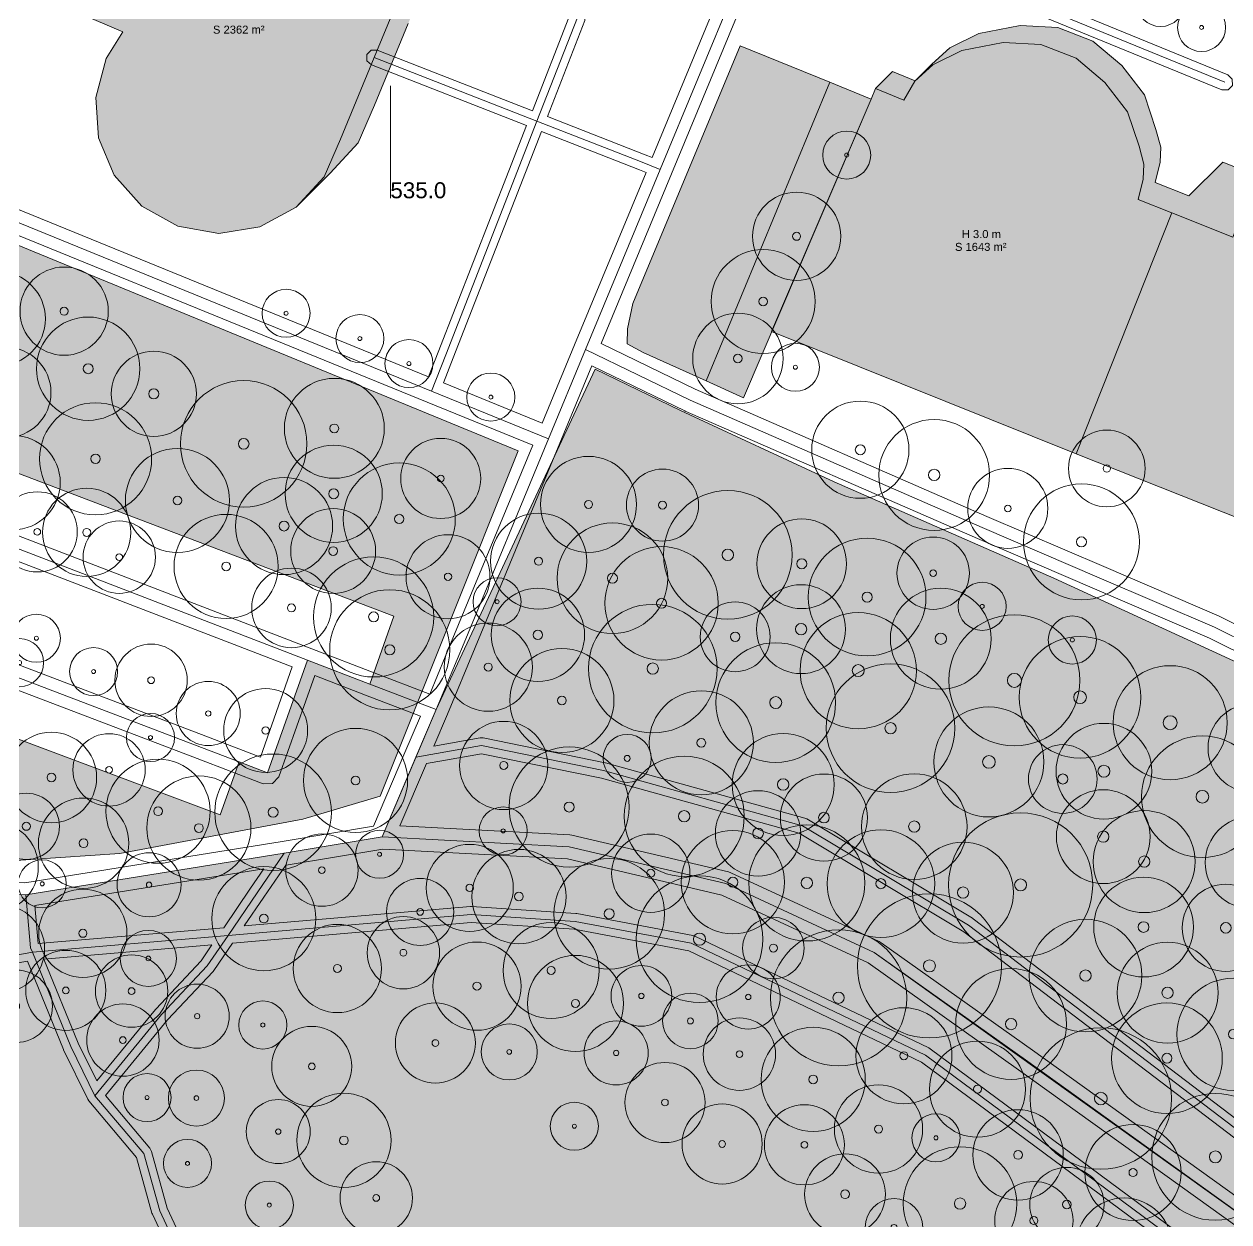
# Model space of a CAD drawing. Header units: metres. Extents: x -4 to 1086, y -7 to 929.
# Drawn here: x 231.2 to 381.7, y 267.7 to 417.3 of the extents above; entities that cross this region are included whole.
import ezdxf

# ---------------------------------------------------------------- set-up
doc = ezdxf.new("R2010")
doc.units = ezdxf.units.M
doc.header["$MEASUREMENT"] = 0
for name, color, linetype, lineweight, true_color in [('TPX_BUILDING_AREAS_TEXT', 7, 'CONTINUOUS', 0, 0x000000), ('TPX_BUILDING_HEIGHTS_TEXT', 7, 'CONTINUOUS', 0, 0x000000), ('TPX_BUILDINGS', 7, 'CONTINUOUS', 0, 0x000000), ('TPX_BUILDINGS_HATCH', 7, 'CONTINUOUS', 0, 0xf0f0f0), ('TPX_BUILDINGS_SHADOWS_HATCH', 7, 'CONTINUOUS', 0, 0x000000), ('TPX_BUILDINGS_SHADOWS_OUTLINES', 7, 'CONTINUOUS', 0, 0x000000), ('TPX_CONTOUR_LINES_5M', 7, 'CONTINUOUS', 0, 0x969696), ('TPX_CONTOUR_LINES_5M_TEXT', 7, 'CONTINUOUS', 0, 0x000000), ('TPX_ROADS_AXES', 7, 'CONTINUOUS', 0, 0x323232), ('TPX_ROADS_CONTOURS', 7, 'CONTINUOUS', 0, 0x646464), ('TPX_VEGETATION_GREEN_SPACES', 7, 'CONTINUOUS', 0, 0x58ba48), ('TPX_VEGETATION_GREEN_SPACES_HATCH', 7, 'CONTINUOUS', 0, 0x58ba48), ('TPX_VEGETATION_TREES_INDIVIDUAL', 7, 'CONTINUOUS', 0, 0x136734)]:
    doc.layers.add(name, color=color, linetype=linetype, lineweight=lineweight, true_color=true_color)
doc.styles.add('TPX_TEXTE', font='arial.ttf')

# ---------------------------------------------------------------- blocks, each defined once
blk = doc.blocks.new('TREETR003_CR035')
at = {"layer": 'TPX_VEGETATION_TREES_INDIVIDUAL'}
for radius in [3.5, 0.292]:
    blk.add_circle((0, 0, 0.04), radius, dxfattribs=at)
blk = doc.blocks.new('TREETR008_CR073')
at = {"layer": 'TPX_VEGETATION_TREES_INDIVIDUAL'}
for radius in [7.26, 0.75]:
    blk.add_circle((0, 0, 0.04), radius, dxfattribs=at)
blk = doc.blocks.new('TREETR007_CR075')
at = {"layer": 'TPX_VEGETATION_TREES_INDIVIDUAL'}
for radius in [7.5, 0.708]:
    blk.add_circle((0, 0, 0.04), radius, dxfattribs=at)
blk = doc.blocks.new('TREETR008_CR090')
at = {"layer": 'TPX_VEGETATION_TREES_INDIVIDUAL'}
for radius in [9, 0.75]:
    blk.add_circle((0, 0, 0.04), radius, dxfattribs=at)
blk = doc.blocks.new('TREETR006_CR058')
at = {"layer": 'TPX_VEGETATION_TREES_INDIVIDUAL'}
for radius in [5.83, 0.583]:
    blk.add_circle((0, 0, 0.04), radius, dxfattribs=at)
blk = doc.blocks.new('TREETR005_CR054')
at = {"layer": 'TPX_VEGETATION_TREES_INDIVIDUAL'}
for radius in [5.44, 0.458]:
    blk.add_circle((0, 0, 0.04), radius, dxfattribs=at)
blk = doc.blocks.new('TREETR003_CR030')
at = {"layer": 'TPX_VEGETATION_TREES_INDIVIDUAL'}
for radius in [3, 0.25]:
    blk.add_circle((0, 0, 0.04), radius, dxfattribs=at)
blk = doc.blocks.new('TREETR006_CR074')
at = {"layer": 'TPX_VEGETATION_TREES_INDIVIDUAL'}
for radius in [7.35, 0.625]:
    blk.add_circle((0, 0, 0.04), radius, dxfattribs=at)
blk = doc.blocks.new('TREETR005_CR055')
at = {"layer": 'TPX_VEGETATION_TREES_INDIVIDUAL'}
for radius in [5.51, 0.5]:
    blk.add_circle((0, 0, 0.04), radius, dxfattribs=at)
blk = doc.blocks.new('TREETR006_CR075')
at = {"layer": 'TPX_VEGETATION_TREES_INDIVIDUAL'}
for radius in [7.5, 0.625]:
    blk.add_circle((0, 0, 0.04), radius, dxfattribs=at)
blk = doc.blocks.new('TREETR006_CR072')
at = {"layer": 'TPX_VEGETATION_TREES_INDIVIDUAL'}
for radius in [7.24, 0.625]:
    blk.add_circle((0, 0, 0.04), radius, dxfattribs=at)
blk = doc.blocks.new('TREETR006_CR073')
at = {"layer": 'TPX_VEGETATION_TREES_INDIVIDUAL'}
for radius in [7.28, 0.625]:
    blk.add_circle((0, 0, 0.04), radius, dxfattribs=at)
blk = doc.blocks.new('TREETR007_CR080')
at = {"layer": 'TPX_VEGETATION_TREES_INDIVIDUAL'}
for radius in [8.03, 0.708]:
    blk.add_circle((0, 0, 0.04), radius, dxfattribs=at)
blk = doc.blocks.new('TREETR005_CR038')
at = {"layer": 'TPX_VEGETATION_TREES_INDIVIDUAL'}
for radius in [3.84, 0.5]:
    blk.add_circle((0, 0, 0.04), radius, dxfattribs=at)
blk = doc.blocks.new('TREETR009_CR071')
at = {"layer": 'TPX_VEGETATION_TREES_INDIVIDUAL'}
for radius in [7.12, 0.875]:
    blk.add_circle((0, 0, 0.04), radius, dxfattribs=at)
blk = doc.blocks.new('TREETR007_CR063')
at = {"layer": 'TPX_VEGETATION_TREES_INDIVIDUAL'}
for radius in [6.3, 0.708]:
    blk.add_circle((0, 0, 0.04), radius, dxfattribs=at)
blk = doc.blocks.new('TREETR004_CR030')
at = {"layer": 'TPX_VEGETATION_TREES_INDIVIDUAL'}
for radius in [3, 0.375]:
    blk.add_circle((0, 0, 0.04), radius, dxfattribs=at)
blk = doc.blocks.new('TREETR009_CR082')
at = {"layer": 'TPX_VEGETATION_TREES_INDIVIDUAL'}
for radius in [8.19, 0.875]:
    blk.add_circle((0, 0, 0.04), radius, dxfattribs=at)
blk = doc.blocks.new('TREETR005_CR057')
at = {"layer": 'TPX_VEGETATION_TREES_INDIVIDUAL'}
for radius in [5.65, 0.542]:
    blk.add_circle((0, 0, 0.04), radius, dxfattribs=at)
blk = doc.blocks.new('TREETR006_CR070')
at = {"layer": 'TPX_VEGETATION_TREES_INDIVIDUAL'}
for radius in [7, 0.583]:
    blk.add_circle((0, 0, 0.04), radius, dxfattribs=at)
blk = doc.blocks.new('TREETR006_CR067')
at = {"layer": 'TPX_VEGETATION_TREES_INDIVIDUAL'}
for radius in [6.72, 0.625]:
    blk.add_circle((0, 0, 0.04), radius, dxfattribs=at)
blk = doc.blocks.new('TREETR007_CR069')
at = {"layer": 'TPX_VEGETATION_TREES_INDIVIDUAL'}
for radius in [6.92, 0.708]:
    blk.add_circle((0, 0, 0.04), radius, dxfattribs=at)
blk = doc.blocks.new('TREETR006_CR069')
at = {"layer": 'TPX_VEGETATION_TREES_INDIVIDUAL'}
for radius in [6.91, 0.625]:
    blk.add_circle((0, 0, 0.04), radius, dxfattribs=at)
blk = doc.blocks.new('TREETR006_CR044')
at = {"layer": 'TPX_VEGETATION_TREES_INDIVIDUAL'}
for radius in [4.36, 0.583]:
    blk.add_circle((0, 0, 0.04), radius, dxfattribs=at)
blk = doc.blocks.new('TREETR007_CR070')
at = {"layer": 'TPX_VEGETATION_TREES_INDIVIDUAL'}
for radius in [7.03, 0.708]:
    blk.add_circle((0, 0, 0.04), radius, dxfattribs=at)
blk = doc.blocks.new('TREETR008_CR060')
at = {"layer": 'TPX_VEGETATION_TREES_INDIVIDUAL'}
for radius in [5.98, 0.75]:
    blk.add_circle((0, 0, 0.04), radius, dxfattribs=at)
blk = doc.blocks.new('TREETR006_CR043')
at = {"layer": 'TPX_VEGETATION_TREES_INDIVIDUAL'}
for radius in [4.29, 0.625]:
    blk.add_circle((0, 0, 0.04), radius, dxfattribs=at)
blk = doc.blocks.new('TREETR007_CR085')
at = {"layer": 'TPX_VEGETATION_TREES_INDIVIDUAL'}
for radius in [8.5, 0.708]:
    blk.add_circle((0, 0, 0.04), radius, dxfattribs=at)
blk = doc.blocks.new('TREETR006_CR065')
at = {"layer": 'TPX_VEGETATION_TREES_INDIVIDUAL'}
for radius in [6.45, 0.625]:
    blk.add_circle((0, 0, 0.04), radius, dxfattribs=at)
blk = doc.blocks.new('TREETR005_CR062')
at = {"layer": 'TPX_VEGETATION_TREES_INDIVIDUAL'}
for radius in [6.24, 0.542]:
    blk.add_circle((0, 0, 0.04), radius, dxfattribs=at)
blk = doc.blocks.new('TREETR007_CR057')
at = {"layer": 'TPX_VEGETATION_TREES_INDIVIDUAL'}
for radius in [5.74, 0.667]:
    blk.add_circle((0, 0, 0.04), radius, dxfattribs=at)
blk = doc.blocks.new('TREETR004_CR036')
at = {"layer": 'TPX_VEGETATION_TREES_INDIVIDUAL'}
for radius in [3.6, 0.375]:
    blk.add_circle((0, 0, 0.04), radius, dxfattribs=at)
blk = doc.blocks.new('TREETR008_CR075')
at = {"layer": 'TPX_VEGETATION_TREES_INDIVIDUAL'}
for radius in [7.48, 0.75]:
    blk.add_circle((0, 0, 0.04), radius, dxfattribs=at)
blk = doc.blocks.new('TREETR007_CR071')
at = {"layer": 'TPX_VEGETATION_TREES_INDIVIDUAL'}
for radius in [7.09, 0.708]:
    blk.add_circle((0, 0, 0.04), radius, dxfattribs=at)
blk = doc.blocks.new('TREETR005_CR045')
at = {"layer": 'TPX_VEGETATION_TREES_INDIVIDUAL'}
for radius in [4.5, 0.5]:
    blk.add_circle((0, 0, 0.04), radius, dxfattribs=at)
blk = doc.blocks.new('TREETR007_CR064')
at = {"layer": 'TPX_VEGETATION_TREES_INDIVIDUAL'}
for radius in [6.37, 0.708]:
    blk.add_circle((0, 0, 0.04), radius, dxfattribs=at)
blk = doc.blocks.new('TREETR005_CR059')
at = {"layer": 'TPX_VEGETATION_TREES_INDIVIDUAL'}
for radius in [5.89, 0.542]:
    blk.add_circle((0, 0, 0.04), radius, dxfattribs=at)
blk = doc.blocks.new('TREETR003_CR038')
at = {"layer": 'TPX_VEGETATION_TREES_INDIVIDUAL'}
for radius in [3.79, 0.333]:
    blk.add_circle((0, 0, 0.04), radius, dxfattribs=at)
blk = doc.blocks.new('TREETR007_CR056')
at = {"layer": 'TPX_VEGETATION_TREES_INDIVIDUAL'}
for radius in [5.55, 0.708]:
    blk.add_circle((0, 0, 0.04), radius, dxfattribs=at)
blk = doc.blocks.new('TREETR007_CR062')
at = {"layer": 'TPX_VEGETATION_TREES_INDIVIDUAL'}
for radius in [6.23, 0.667]:
    blk.add_circle((0, 0, 0.04), radius, dxfattribs=at)
blk = doc.blocks.new('TREETR008_CR076')
at = {"layer": 'TPX_VEGETATION_TREES_INDIVIDUAL'}
for radius in [7.59, 0.792]:
    blk.add_circle((0, 0, 0.04), radius, dxfattribs=at)
blk = doc.blocks.new('TREETR004_CR035')
at = {"layer": 'TPX_VEGETATION_TREES_INDIVIDUAL'}
for radius in [3.47, 0.375]:
    blk.add_circle((0, 0, 0.04), radius, dxfattribs=at)
blk = doc.blocks.new('TREETR007_CR073')
at = {"layer": 'TPX_VEGETATION_TREES_INDIVIDUAL'}
for radius in [7.25, 0.708]:
    blk.add_circle((0, 0, 0.04), radius, dxfattribs=at)
blk = doc.blocks.new('TREETR003_CR040')
at = {"layer": 'TPX_VEGETATION_TREES_INDIVIDUAL'}
for radius in [4, 0.333]:
    blk.add_circle((0, 0, 0.04), radius, dxfattribs=at)
blk = doc.blocks.new('TREETR007_CR054')
at = {"layer": 'TPX_VEGETATION_TREES_INDIVIDUAL'}
for radius in [5.44, 0.667]:
    blk.add_circle((0, 0, 0.04), radius, dxfattribs=at)
blk = doc.blocks.new('TREETR004_CR050')
at = {"layer": 'TPX_VEGETATION_TREES_INDIVIDUAL'}
for radius in [5, 0.417]:
    blk.add_circle((0, 0, 0.04), radius, dxfattribs=at)
blk = doc.blocks.new('TREETR005_CR053')
at = {"layer": 'TPX_VEGETATION_TREES_INDIVIDUAL'}
for radius in [5.3, 0.542]:
    blk.add_circle((0, 0, 0.04), radius, dxfattribs=at)
blk = doc.blocks.new('TREETR005_CR051')
at = {"layer": 'TPX_VEGETATION_TREES_INDIVIDUAL'}
for radius in [5.05, 0.542]:
    blk.add_circle((0, 0, 0.04), radius, dxfattribs=at)
blk = doc.blocks.new('TREETR008_CR079')
at = {"layer": 'TPX_VEGETATION_TREES_INDIVIDUAL'}
for radius in [7.92, 0.75]:
    blk.add_circle((0, 0, 0.04), radius, dxfattribs=at)
blk = doc.blocks.new('TREETR004_CR042')
at = {"layer": 'TPX_VEGETATION_TREES_INDIVIDUAL'}
for radius in [4.19, 0.417]:
    blk.add_circle((0, 0, 0.04), radius, dxfattribs=at)
blk = doc.blocks.new('TREETR006_CR071')
at = {"layer": 'TPX_VEGETATION_TREES_INDIVIDUAL'}
for radius in [7.08, 0.625]:
    blk.add_circle((0, 0, 0.04), radius, dxfattribs=at)
blk = doc.blocks.new('TREETR005_CR041')
at = {"layer": 'TPX_VEGETATION_TREES_INDIVIDUAL'}
for radius in [4.14, 0.5]:
    blk.add_circle((0, 0, 0.04), radius, dxfattribs=at)
blk = doc.blocks.new('TREETR005_CR046')
at = {"layer": 'TPX_VEGETATION_TREES_INDIVIDUAL'}
for radius in [4.64, 0.542]:
    blk.add_circle((0, 0, 0.04), radius, dxfattribs=at)
blk = doc.blocks.new('TREETR005_CR050')
at = {"layer": 'TPX_VEGETATION_TREES_INDIVIDUAL'}
for radius in [4.97, 0.5]:
    blk.add_circle((0, 0, 0.04), radius, dxfattribs=at)
blk = doc.blocks.new('TREETR005_CR052')
at = {"layer": 'TPX_VEGETATION_TREES_INDIVIDUAL'}
for radius in [5.24, 0.458]:
    blk.add_circle((0, 0, 0.04), radius, dxfattribs=at)
blk = doc.blocks.new('TREETR005_CR048')
at = {"layer": 'TPX_VEGETATION_TREES_INDIVIDUAL'}
for radius in [4.79, 0.458]:
    blk.add_circle((0, 0, 0.04), radius, dxfattribs=at)
blk = doc.blocks.new('TREETR004_CR045')
at = {"layer": 'TPX_VEGETATION_TREES_INDIVIDUAL'}
for radius in [4.52, 0.417]:
    blk.add_circle((0, 0, 0.04), radius, dxfattribs=at)
blk = doc.blocks.new('TREETR007_CR053')
at = {"layer": 'TPX_VEGETATION_TREES_INDIVIDUAL'}
for radius in [5.33, 0.667]:
    blk.add_circle((0, 0, 0.04), radius, dxfattribs=at)
blk = doc.blocks.new('TREETR006_CR053')
at = {"layer": 'TPX_VEGETATION_TREES_INDIVIDUAL'}
for radius in [5.32, 0.625]:
    blk.add_circle((0, 0, 0.04), radius, dxfattribs=at)
blk = doc.blocks.new('TREETR007_CR079')
at = {"layer": 'TPX_VEGETATION_TREES_INDIVIDUAL'}
for radius in [7.9, 0.667]:
    blk.add_circle((0, 0, 0.04), radius, dxfattribs=at)
blk = doc.blocks.new('TREETR005_CR060')
at = {"layer": 'TPX_VEGETATION_TREES_INDIVIDUAL'}
for radius in [6, 0.5]:
    blk.add_circle((0, 0, 0.04), radius, dxfattribs=at)
blk = doc.blocks.new('TREETR006_CR056')
at = {"layer": 'TPX_VEGETATION_TREES_INDIVIDUAL'}
for radius in [5.6, 0.625]:
    blk.add_circle((0, 0, 0.04), radius, dxfattribs=at)
blk = doc.blocks.new('TREETR005_CR049')
at = {"layer": 'TPX_VEGETATION_TREES_INDIVIDUAL'}
for radius in [4.89, 0.5]:
    blk.add_circle((0, 0, 0.04), radius, dxfattribs=at)
blk = doc.blocks.new('TREETR008_CR069')
at = {"layer": 'TPX_VEGETATION_TREES_INDIVIDUAL'}
for radius in [6.87, 0.792]:
    blk.add_circle((0, 0, 0.04), radius, dxfattribs=at)
blk = doc.blocks.new('TREETR008_CR088')
at = {"layer": 'TPX_VEGETATION_TREES_INDIVIDUAL'}
for radius in [8.83, 0.792]:
    blk.add_circle((0, 0, 0.04), radius, dxfattribs=at)
blk = doc.blocks.new('TREETR006_CR061')
at = {"layer": 'TPX_VEGETATION_TREES_INDIVIDUAL'}
for radius in [6.07, 0.625]:
    blk.add_circle((0, 0, 0.04), radius, dxfattribs=at)
blk = doc.blocks.new('TREETR005_CR065')
at = {"layer": 'TPX_VEGETATION_TREES_INDIVIDUAL'}
for radius in [6.5, 0.542]:
    blk.add_circle((0, 0, 0.04), radius, dxfattribs=at)
blk = doc.blocks.new('TREETR007_CR066')
at = {"layer": 'TPX_VEGETATION_TREES_INDIVIDUAL'}
for radius in [6.59, 0.708]:
    blk.add_circle((0, 0, 0.04), radius, dxfattribs=at)
blk = doc.blocks.new('TREETR007_CR059')
at = {"layer": 'TPX_VEGETATION_TREES_INDIVIDUAL'}
for radius in [5.86, 0.708]:
    blk.add_circle((0, 0, 0.04), radius, dxfattribs=at)

msp = doc.modelspace()

# ---------------------------------------------------------------- hatches: boundary and pattern name
at = {"layer": 'TPX_BUILDINGS_HATCH'}
for points in [[(239.75, 438.98), (232.33, 421.09), (243.52, 416.32), (241.44, 412.97), (240.13, 408.1), (240.48, 403.07), (242.42, 398.42), (245.86, 394.55), (250.39, 392.03), (255.5, 391.14), (260.61, 391.96), (265.16, 394.4), (268.65, 398.19), (270.71, 402.93), (274.91, 413.11), (279.82, 425.01), (259.74, 433.24), (264.22, 444.08), (265.78, 443.44), (268.44, 449.86), (270.44, 454.68), (276.58, 469.52), (290.27, 503.77), (281.3, 507.53), (275.4, 509.94), (270.05, 512.13), (254.29, 474.09), (257.8, 472.66), (259.99, 477.97), (272.91, 472.71), (256.3, 432.26), (239.75, 438.98)], [(336.97, 407.92), (324.54, 378.89), (362.56, 363.61), (374.54, 393.7), (370.33, 395.37), (370.96, 397.9), (371.05, 399.8), (370.43, 402.02), (369.01, 406.33), (366.18, 409.99), (362.56, 413.01), (358.17, 414.74), (353.45, 414.99), (348.29, 413.99), (344.67, 412.2), (342.44, 410.14), (341.05, 407.79), (337.52, 409.23), (336.97, 407.92)], [(374.54, 393.7), (362.56, 363.61), (422.92, 339.67), (425.92, 347.21), (443.1, 390.21), (434.12, 393.76), (432, 388.43), (395.79, 402.78), (397.83, 407.89), (390.24, 410.9), (382.14, 390.67), (374.54, 393.7)]]:
    msp.add_hatch(color=256, dxfattribs=at).paths.add_polyline_path(points)
at = {"layer": 'TPX_BUILDINGS_SHADOWS_HATCH'}
for points in [[(261.47, 437.43), (259.74, 433.24), (279.82, 425.01), (274.91, 413.11), (270.71, 402.93), (268.65, 398.19), (265.16, 394.4), (269.4, 398.65), (272.89, 402.44), (274.95, 407.17), (279.15, 417.35), (284.06, 429.25), (263.98, 437.48), (266.91, 444.57), (270.02, 447.69), (272.68, 454.1), (274.68, 458.92), (280.82, 473.76), (294.51, 508.01), (285.54, 511.77), (286.45, 514.2), (284.14, 515.15), (282.16, 509.85), (281.3, 507.53), (290.27, 503.77), (276.58, 469.52), (270.44, 454.68), (268.44, 449.86), (265.78, 443.44), (264.22, 444.08), (261.47, 437.43)], [(339.65, 411.35), (337.52, 409.23), (341.05, 407.79), (342.44, 410.14), (344.67, 412.2), (348.29, 413.99), (353.45, 414.99), (358.17, 414.74), (362.56, 413.01), (366.18, 409.99), (369.01, 406.33), (370.43, 402.02), (371.05, 399.8), (370.96, 397.9), (370.33, 395.37), (374.54, 393.7), (382.14, 390.67), (385.21, 398.34), (380.9, 400.06), (376.66, 395.82), (372.45, 397.49), (373.08, 400.02), (373.17, 401.92), (372.55, 404.14), (371.13, 408.45), (368.3, 412.12), (364.68, 415.13), (360.29, 416.86), (355.57, 417.11), (350.41, 416.11), (346.8, 414.32), (344.57, 412.27), (342.49, 410.19), (339.65, 411.35)]]:
    msp.add_hatch(color=256, dxfattribs=at).paths.add_polyline_path(points)
at = {"layer": 'TPX_VEGETATION_GREEN_SPACES_HATCH'}
for points in [[(306.52, 379.22), (306.5, 377.35), (308.51, 376.26), (316.38, 372.72), (331.8, 410.02), (320.61, 414.58), (307.22, 382.41), (306.52, 379.22)], [(331.8, 410.02), (316.38, 372.72), (321.02, 370.62), (336.97, 407.92), (331.8, 410.02)], [(189.37, 343.37), (181.18, 320.96), (191.27, 316.34), (200.28, 313.99), (211.94, 312.55), (228.32, 312.72), (243.11, 313.69), (265.99, 318), (275.64, 320.87), (292.88, 363.99), (210.82, 397.72), (200.8, 372.46), (277.36, 343.34), (274.37, 334.87), (266.57, 337.87), (261.58, 323.8), (258.03, 325.15), (255.68, 318.53), (189.37, 343.37)], [(282.66, 331.68), (275.88, 315.77), (299.24, 314.53), (318.81, 309.95), (337.35, 301.35), (392.54, 261.86), (439.61, 297.82), (440.59, 303.81), (422.55, 315.83), (393.19, 332.75), (359.77, 348.09), (332.37, 360.13), (313.17, 369.03), (302.5, 374.18), (282.66, 331.68)]]:
    msp.add_hatch(color=256, dxfattribs=at).paths.add_polyline_path(points)
h = msp.add_hatch(color=256, dxfattribs=at)
h.paths.add_polyline_path([(33.89, 10.91), (33.34, 3.55), (34.02, 0), (49.48, 0), (50.03, 0.4), (61.23, 7.98), (74.56, 11.59), (91.82, 48.46), (104.25, 65.93), (115.27, 64.79), (115.67, 53.43), (105.24, 37.05), (117.06, 11.13), (120.79, 7.07), (126.58, 5.03), (136.67, 7.75), (149.86, 12.48), (167.92, 20.99), (293.88, 29.68), (286.66, 99.9), (287.17, 111.39), (288.47, 121.36), (291.24, 130.22), (295.99, 137.79), (386.21, 257.79), (392.54, 261.86), (356.25, 287.93), (337.35, 301.35), (318.81, 309.95), (299.24, 314.53), (275.88, 315.77), (263.65, 313.74), (231.38, 308.56), (206.68, 308.84), (189.75, 310.81), (180.38, 307.75), (166.44, 313.86), (159.79, 317.5), (102.89, 174.98), (64.45, 80.17), (55.82, 59.81), (54.46, 54.17), (47.94, 38.05), (40.51, 23.37), (39.78, 21.99), (33.89, 10.91)])
h.paths.add_polyline_path([(119.97, 109.17), (150.84, 166.78), (166.05, 173.79), (168.46, 183.48), (160.33, 193.26), (169.58, 194.2), (176.09, 203.58), (172.06, 212.31), (165.39, 212.12), (153.63, 217.34), (157.01, 222.16), (155.34, 235.47), (162.59, 241.53), (167.79, 249.14), (170.21, 260.1), (178.28, 272.04), (187.93, 286.76), (192.8, 286.21), (210.54, 288.33), (216.56, 273.71), (209.3, 266.12), (215.64, 258.13), (220.43, 248.38), (211.41, 245.91), (209.58, 242.86), (210.83, 237.74), (218.19, 229.76), (227.83, 216.63), (220.39, 218.23), (208.83, 217.58), (203.72, 219.93), (208.41, 227.29), (200.23, 230.95), (187.36, 227.24), (188.84, 220.33), (193.85, 208.01), (189.95, 202.68), (196.83, 198.02), (201.56, 181.62), (205.76, 164.72), (193.1, 156.92), (197.31, 167.87), (192.77, 175.07), (184.82, 177.44), (177.68, 182.36), (171.46, 176.04), (170.86, 166.84), (154.74, 120.07), (130.16, 92.27), (122.46, 83.55), (119.97, 109.17)], flags=16)

# ---------------------------------------------------------------- linework, layer by layer
at = {"layer": 'TPX_BUILDINGS', "elevation": 0.04}
msp.add_lwpolyline([(232.33, 421.09), (243.52, 416.32), (241.44, 412.97), (240.13, 408.1), (240.48, 403.07), (242.42, 398.42), (245.86, 394.55), (250.39, 392.03), (255.5, 391.14), (260.61, 391.96), (265.16, 394.4), (268.65, 398.19), (270.71, 402.93), (274.91, 413.11), (279.82, 425.01)], dxfattribs=at)
for points in [[(336.97, 407.92), (324.54, 378.89), (362.56, 363.61), (374.54, 393.7), (370.33, 395.37), (370.96, 397.9), (371.05, 399.8), (370.43, 402.02), (369.01, 406.33), (366.18, 409.99), (362.56, 413.01), (358.17, 414.74), (353.45, 414.99), (348.29, 413.99), (344.67, 412.2), (342.44, 410.14), (341.05, 407.79), (337.52, 409.23)], [(374.54, 393.7), (362.56, 363.61), (422.92, 339.67), (425.92, 347.21), (443.1, 390.21), (434.12, 393.76), (432, 388.43), (395.79, 402.78), (397.83, 407.89), (390.24, 410.9), (382.14, 390.67)]]:
    msp.add_lwpolyline(points, close=True, dxfattribs=at)
at = {"layer": 'TPX_BUILDINGS_SHADOWS_OUTLINES', "elevation": 0.04}
for points in [[(279.82, 425.01), (274.91, 413.11), (270.71, 402.93), (268.65, 398.19), (265.16, 394.4), (269.4, 398.65), (272.89, 402.44), (274.95, 407.17), (279.15, 417.35)], [(385.21, 398.34), (380.9, 400.06), (376.66, 395.82), (372.45, 397.49), (373.08, 400.02), (373.17, 401.92), (372.55, 404.14), (371.13, 408.45), (368.3, 412.12), (364.68, 415.13), (360.29, 416.86), (355.57, 417.11), (350.41, 416.11), (346.8, 414.32), (344.57, 412.27), (342.49, 410.19), (339.65, 411.35), (337.52, 409.23), (341.05, 407.79), (342.44, 410.14), (344.67, 412.2), (348.29, 413.99), (353.45, 414.99), (358.17, 414.74), (362.56, 413.01), (366.18, 409.99), (369.01, 406.33), (370.43, 402.02), (371.05, 399.8), (370.96, 397.9), (370.33, 395.37), (374.54, 393.7), (382.14, 390.67)]]:
    msp.add_lwpolyline(points, dxfattribs=at)
at = {"layer": 'TPX_CONTOUR_LINES_5M', "elevation": 0.05}
msp.add_lwpolyline([(276.92, 409.57), (276.92, 395.53), (276.92, 409.57)], dxfattribs=at)
at = {"layer": 'TPX_ROADS_AXES', "elevation": 0.03}
for points in [[(340.44, 575.76), (339.49, 573.4), (338.29, 570.43), (309.7, 499.3), (288.84, 447.4), (300.29, 418.11), (295.23, 405.17), (283.83, 375.96), (282.07, 371.46)], [(381.16, 410.01), (327.62, 431.94), (324.73, 433.12), (322.28, 434.18), (288.84, 447.4), (270.44, 454.68)], [(275.88, 315.77), (280.12, 325.72), (282.66, 331.68), (286.12, 340.01), (296.69, 365.5), (301.31, 376.65), (310.63, 399.14), (324.73, 433.12), (328.14, 443.21)], [(274.91, 413.11), (295.23, 405.17), (308.39, 400.02), (310.63, 399.14)], [(175.08, 318.53), (185.36, 343.95), (188.42, 351.69), (193.99, 365.8), (197.17, 373.84), (208.14, 401.6), (282.07, 371.46), (296.69, 365.5)], [(301.31, 376.65), (314.36, 370.33), (350.84, 354.43), (365.46, 348.15), (379.85, 341.97), (408.07, 327.97), (438.12, 310.03), (449.28, 302.28), (469.03, 288.9), (486.89, 276.81), (497.71, 271.92), (557.14, 249.61), (621.4, 224.91), (636.99, 212.59), (670.07, 187.9), (690.41, 172.72), (726.08, 145.98), (745.67, 130.9), (758.22, 120.91), (789.83, 96.69), (811.33, 77.19), (831, 51.84), (846.42, 26.15), (858.87, 0)], [(282.66, 331.68), (274.37, 334.87), (266.57, 337.87), (193.99, 365.8)], [(188.42, 351.69), (253.32, 326.95), (258.03, 325.15), (261.58, 323.8), (266.57, 337.87)], [(275.88, 315.77), (263.65, 313.74), (231.38, 308.56), (206.68, 308.84), (189.75, 310.81), (175.08, 318.53), (170.41, 321.59), (165.74, 324.65), (150.87, 335.67), (145.08, 340.25)], [(736.21, 95.81), (699.2, 124.35), (687.46, 132.37), (667.63, 144.81), (645.58, 158.11), (635.75, 164.89), (620.03, 172.29), (597.11, 176.77), (587.62, 179.14), (575.63, 181.25), (549.32, 184.97), (524.84, 189.08), (500.01, 197.83), (492.73, 201.18), (469.96, 216.58), (430.81, 246.95), (399.99, 267.29), (387.54, 275.51), (349.12, 304.76), (328.4, 317.17), (303.54, 324.07), (288.31, 327.19), (280.12, 325.72)], [(392.54, 261.86), (356.25, 287.93), (337.35, 301.35), (318.81, 309.95), (299.24, 314.53), (275.88, 315.77)], [(240.02, 283.46), (248.34, 293.6), (254.05, 299.67), (256.66, 303.48), (260.3, 308.81), (263.65, 313.74)], [(231.38, 308.56), (231.99, 301.92), (232.2, 301.39), (237.01, 289.62), (240.02, 283.46), (246.12, 276.24), (248.11, 269.07), (253.13, 258.29), (255.08, 247.04), (255.01, 238.86), (253.88, 228.65), (252.26, 219.97), (249.62, 212.85), (236.23, 208.38), (222.9, 211.07)], [(232.2, 301.39), (212.55, 297.81), (194.69, 299.77), (179.97, 303.02), (173.2, 308.1)], [(232.2, 301.39), (256.66, 303.48), (287, 306.09), (300.01, 305.23), (314.5, 302.5), (343.76, 288.52), (387.36, 256.22), (486.11, 184.57), (486.58, 184.21), (494.49, 178.61), (499.33, 175.18), (515.59, 165.35), (536.92, 157.79), (554.84, 152.99), (566.8, 150.84), (590.74, 146), (609.56, 144.37), (629.16, 143.99), (636.48, 140.63), (649.17, 129.79), (651.65, 128.09), (655.44, 125.55), (717.68, 81.41)]]:
    msp.add_lwpolyline(points, dxfattribs=at)
at = {"layer": 'TPX_ROADS_CONTOURS', "elevation": 0.03}
for points in [[(209.62, 402.62), (210.48, 404.81), (255.59, 518.96), (275.92, 511.16), (281.81, 508.91), (308.39, 498.73), (288.28, 448.7), (270.8, 455.61), (270.04, 455.6), (269.51, 455.05), (269.52, 454.28), (270.07, 453.75), (288.07, 446.63), (299.21, 418.11), (294.67, 406.46), (275.27, 414.04), (274.51, 414.02), (273.98, 413.47), (273.99, 412.71), (274.55, 412.18), (293.94, 404.6), (282.9, 376.32), (281.69, 373.24)], [(290.61, 445.63), (321.89, 433.25), (322.96, 432.79), (309.62, 400.61), (308.76, 400.95), (296.53, 405.73), (301.22, 417.74), (301.22, 418.47)], [(283.55, 372.48), (284.76, 375.59), (295.8, 403.87), (308.03, 399.09), (308.85, 398.76), (299.92, 377.23), (295.88, 367.46)], [(195.94, 366.66), (198.57, 373.29), (208.98, 399.64), (281.51, 370.07), (294.73, 364.68), (284.73, 340.59), (281.83, 333.6), (274.91, 336.27), (267.11, 339.27)], [(282.36, 327.13), (284.04, 331.1), (287.5, 339.44), (298.08, 364.93), (302.08, 374.61), (313.71, 368.98), (313.76, 368.96), (350.24, 353.06), (364.86, 346.77), (379.22, 340.61), (407.35, 326.65), (437.31, 308.77), (446.67, 302.27), (399.53, 268.79), (388.12, 276.32), (349.73, 305.56), (349.64, 305.62), (328.92, 318.03), (328.67, 318.14), (303.81, 325.04), (303.74, 325.05), (288.51, 328.17), (288.13, 328.17)], [(190.37, 352.55), (194.84, 363.87), (264.67, 337), (260.68, 325.75), (253.86, 328.35)], [(176.98, 319.23), (186.75, 343.39), (189.27, 349.76), (252.79, 325.55), (261.05, 322.4), (262.21, 322.44), (263, 323.3), (267.47, 335.92), (273.83, 333.47), (280.67, 330.84), (278.74, 326.3), (274.83, 317.11), (263.41, 315.22), (231.27, 310.06), (206.78, 310.34), (190.2, 312.27)], [(278.1, 317.15), (281.42, 324.93), (288.3, 326.17), (303.31, 323.1), (328, 316.25), (348.56, 303.93), (386.94, 274.71), (386.99, 274.67), (397.8, 267.54), (392.54, 263.71), (357.12, 289.15), (338.22, 302.57), (337.98, 302.71), (319.44, 311.31), (319.15, 311.41), (299.58, 315.99), (299.32, 316.02)], [(258.67, 304.66), (261.13, 308.25), (263.85, 312.25), (263.89, 312.26), (275.97, 314.26), (299.03, 313.04), (318.32, 308.52), (336.6, 300.04), (355.37, 286.71), (390.29, 261.63), (386.83, 257.86), (344.35, 289.32), (344.19, 289.42), (314.93, 303.4), (314.68, 303.48), (300.2, 306.21), (300.08, 306.23), (287.07, 307.08), (286.91, 307.08)], [(232.51, 307.22), (261.13, 311.81), (259.47, 309.38), (256.1, 304.44), (232.94, 302.46)], [(241.32, 283.47), (249.09, 292.94), (254.78, 298.99), (254.87, 299.11), (257.22, 302.53), (287.01, 305.08), (299.88, 304.24), (314.18, 301.54), (343.24, 287.66), (385.55, 256.32), (370.68, 236.57), (336.8, 191.15), (307.93, 152.46), (302.3, 144.91), (296.93, 137.7), (296.85, 137.59), (292.69, 130.79), (292.57, 130.56), (290.94, 126.43), (254.1, 258.56), (254.04, 258.72), (249.05, 269.42), (247.08, 276.51), (246.88, 276.89)], [(233.64, 300.51), (254.64, 302.31), (253.27, 300.3), (247.61, 294.28), (247.57, 294.23), (240.24, 285.3), (237.92, 290.03)]]:
    msp.add_lwpolyline(points, close=True, dxfattribs=at)
for points in [[(327.25, 431.02), (380.78, 409.08), (381.55, 409.08), (382.09, 409.63), (382.08, 410.39), (381.54, 410.93), (328, 432.87)], [(490.01, 334.88), (479.6, 324.55), (470.42, 317.41), (449.32, 304.08), (438.97, 311.26), (438.89, 311.31), (408.84, 329.26), (408.74, 329.31), (380.52, 343.32), (380.44, 343.35), (366.05, 349.53), (351.44, 355.81), (314.99, 371.7), (303.23, 377.39), (312.02, 398.57), (325.73, 431.64)], [(212.73, 296.83), (231.58, 300.26), (236.08, 289.24), (236.11, 289.18), (239.12, 283.02), (239.26, 282.81), (245.21, 275.76), (247.14, 268.8), (247.2, 268.65), (252.17, 257.99), (254.08, 246.96), (254.01, 238.92), (252.89, 228.8), (251.29, 220.24), (248.85, 213.65), (236.17, 209.41), (223.15, 212.04)]]:
    msp.add_lwpolyline(points, dxfattribs=at)
at = {"layer": 'TPX_VEGETATION_GREEN_SPACES', "elevation": 0}
for points in [[(306.52, 379.22), (306.5, 377.35), (308.51, 376.26), (316.38, 372.72), (331.8, 410.02), (320.61, 414.58), (307.22, 382.41)], [(331.8, 410.02), (316.38, 372.72), (321.02, 370.62), (336.97, 407.92)], [(189.37, 343.37), (181.18, 320.96), (191.27, 316.34), (200.28, 313.99), (211.94, 312.55), (228.32, 312.72), (243.11, 313.69), (265.99, 318), (275.64, 320.87), (292.88, 363.99), (210.82, 397.72), (200.8, 372.46), (277.36, 343.34), (274.37, 334.87), (266.57, 337.87), (261.58, 323.8), (258.03, 325.15), (255.68, 318.53)], [(282.66, 331.68), (275.88, 315.77), (299.24, 314.53), (318.81, 309.95), (337.35, 301.35), (392.54, 261.86), (439.61, 297.82), (440.59, 303.81), (422.55, 315.83), (393.19, 332.75), (359.77, 348.09), (332.37, 360.13), (313.17, 369.03), (302.5, 374.18)]]:
    msp.add_lwpolyline(points, close=True, dxfattribs=at)
msp.add_lwpolyline([(167.92, 20.99), (293.88, 29.68), (286.66, 99.9), (287.17, 111.39), (288.47, 121.36), (291.24, 130.22), (295.99, 137.79), (386.21, 257.79), (392.54, 261.86), (356.25, 287.93), (337.35, 301.35), (318.81, 309.95), (299.24, 314.53), (275.88, 315.77), (263.65, 313.74), (231.38, 308.56), (206.68, 308.84)], dxfattribs=at)

# ---------------------------------------------------------------- block references
at = {"layer": 'TPX_VEGETATION_TREES_INDIVIDUAL'}
for name, p in [('TREETR003_CR030', (373.13, 419.98, 0.04)), ('TREETR003_CR030', (378.24, 416.86, 0.04)), ('TREETR003_CR030', (333.92, 400.93, 0.04)), ('TREETR005_CR055', (327.66, 390.78, 0.04)), ('TREETR005_CR065', (323.48, 382.64, 0.04)), ('TREETR005_CR055', (236.17, 381.43, 0.04)), ('TREETR005_CR059', (227.94, 380.49, 0.04)), ('TREETR003_CR030', (263.9, 381.17, 0.04)), ('TREETR003_CR030', (273.11, 378.01, 0.04)), ('TREETR005_CR057', (320.33, 375.52, 0.04)), ('TREETR006_CR065', (239.18, 374.25, 0.04)), ('TREETR003_CR030', (279.24, 374.89, 0.04)), ('TREETR005_CR057', (228.88, 371.28, 0.04)), ('TREETR006_CR053', (247.37, 371.11, 0.04)), ('TREETR003_CR030', (327.51, 374.43, 0.04)), ('TREETR003_CR030', (289.47, 370.7, 0.04)), ('TREETR007_CR079', (258.6, 364.87, 0.04)), ('TREETR005_CR062', (269.92, 366.8, 0.04)), ('TREETR006_CR061', (335.62, 364.13, 0.04)), ('TREETR006_CR070', (240.1, 363, 0.04)), ('TREETR007_CR069', (344.84, 360.98, 0.04)), ('TREETR005_CR059', (229.8, 360.03, 0.04)), ('TREETR005_CR048', (366.41, 361.79, 0.04)), ('TREETR005_CR065', (250.32, 357.79, 0.04)), ('TREETR006_CR061', (269.84, 358.63, 0.04)), ('TREETR004_CR050', (283.21, 360.54, 0.04)), ('TREETR005_CR060', (301.67, 357.3, 0.04)), ('TREETR006_CR070', (278.03, 355.48, 0.04)), ('TREETR005_CR045', (310.91, 357.21, 0.04)), ('TREETR004_CR050', (354.04, 356.8, 0.04)), ('TREETR006_CR061', (263.64, 354.6, 0.04)), ('TREETR006_CR072', (363.24, 352.62, 0.04)), ('TREETR004_CR050', (232.82, 353.87, 0.04)), ('TREETR005_CR055', (238.99, 353.81, 0.04)), ('TREETR007_CR080', (319.07, 351, 0.04)), ('TREETR005_CR053', (269.77, 351.48, 0.04)), ('TREETR004_CR045', (243.06, 350.71, 0.04)), ('TREETR005_CR065', (256.4, 349.56, 0.04)), ('TREETR005_CR060', (295.44, 350.21, 0.04)), ('TREETR006_CR056', (328.3, 349.89, 0.04)), ('TREETR006_CR069', (304.66, 348.08, 0.04)), ('TREETR005_CR052', (284.12, 348.27, 0.04)), ('TREETR006_CR074', (336.47, 345.73, 0.04)), ('TREETR004_CR045', (344.72, 348.71, 0.04)), ('TREETR006_CR075', (274.83, 343.25, 0.04)), ('TREETR006_CR071', (310.79, 344.95, 0.04)), ('TREETR005_CR050', (264.57, 344.37, 0.04)), ('TREETR003_CR030', (290.25, 345.15, 0.04)), ('TREETR006_CR075', (276.84, 339.14, 0.04)), ('TREETR006_CR058', (295.35, 341.01, 0.04)), ('TREETR007_CR056', (328.22, 341.72, 0.04)), ('TREETR007_CR063', (345.67, 340.53, 0.04)), ('TREETR003_CR030', (350.84, 344.57, 0.04)), ('TREETR007_CR080', (309.69, 336.79, 0.04)), ('TREETR006_CR044', (319.99, 340.77, 0.04)), ('TREETR003_CR030', (232.7, 340.59, 0.04)), ('TREETR008_CR073', (335.36, 336.54, 0.04)), ('TREETR009_CR082', (354.86, 335.33, 0.04)), ('TREETR003_CR030', (362.1, 340.37, 0.04)), ('TREETR005_CR055', (289.15, 336.98, 0.04)), ('TREETR003_CR030', (230.61, 337.54, 0.04)), ('TREETR008_CR076', (363.06, 333.21, 0.04)), ('TREETR003_CR030', (239.85, 336.43, 0.04)), ('TREETR004_CR045', (247.03, 335.34, 0.04)), ('TREETR005_CR065', (298.35, 332.81, 0.04)), ('TREETR008_CR075', (325.05, 332.55, 0.04)), ('TREETR007_CR080', (339.4, 329.35, 0.04)), ('TREETR009_CR071', (374.32, 330.04, 0.04)), ('TREETR003_CR040', (254.17, 331.19, 0.04)), ('TREETR005_CR052', (261.34, 329.07, 0.04)), ('TREETR005_CR065', (315.76, 327.53, 0.04)), ('TREETR003_CR030', (246.96, 328.19, 0.04)), ('TREETR008_CR069', (351.68, 325.14, 0.04)), ('TREETR005_CR055', (384.56, 326.87, 0.04)), ('TREETR005_CR055', (291.08, 324.7, 0.04)), ('TREETR008_CR060', (366.05, 323.98, 0.04)), ('TREETR005_CR057', (234.58, 323.2, 0.04)), ('TREETR004_CR045', (241.78, 324.15, 0.04)), ('TREETR005_CR065', (272.58, 322.83, 0.04)), ('TREETR004_CR030', (306.5, 325.58, 0.04)), ('TREETR007_CR064', (325.98, 322.32, 0.04)), ('TREETR008_CR076', (378.34, 320.8, 0.04)), ('TREETR006_CR075', (299.25, 319.51, 0.04)), ('TREETR006_CR043', (360.91, 323.01, 0.04)), ('TREETR005_CR065', (247.9, 318.98, 0.04)), ('TREETR006_CR073', (262.27, 318.85, 0.04)), ('TREETR007_CR075', (313.62, 318.35, 0.04)), ('TREETR007_CR054', (331.08, 318.19, 0.04)), ('TREETR007_CR066', (342.36, 317.06, 0.04)), ('TREETR005_CR065', (253.01, 316.89, 0.04)), ('TREETR005_CR041', (231.45, 317.1, 0.04)), ('TREETR005_CR057', (238.61, 314.98, 0.04)), ('TREETR007_CR053', (322.84, 316.22, 0.04)), ('TREETR007_CR059', (365.97, 315.81, 0.04)), ('TREETR003_CR030', (291.01, 316.53, 0.04)), ('TREETR007_CR064', (371.08, 312.69, 0.04)), ('TREETR005_CR057', (227.29, 312.03, 0.04)), ('TREETR008_CR090', (355.64, 309.78, 0.04)), ('TREETR007_CR057', (384.43, 312.57, 0.04)), ('TREETR004_CR045', (268.37, 311.63, 0.04)), ('TREETR003_CR030', (275.57, 313.61, 0.04)), ('TREETR005_CR049', (309.44, 311.24, 0.04)), ('TREETR006_CR065', (319.7, 310.12, 0.04)), ('TREETR007_CR073', (328.94, 310.03, 0.04)), ('TREETR006_CR067', (338.19, 309.94, 0.04)), ('TREETR005_CR054', (286.83, 309.41, 0.04)), ('TREETR007_CR063', (348.45, 308.82, 0.04)), ('TREETR003_CR040', (246.78, 309.8, 0.04)), ('TREETR005_CR059', (292.98, 308.33, 0.04)), ('TREETR006_CR069', (304.26, 306.18, 0.04)), ('TREETR003_CR030', (233.43, 309.92, 0.04)), ('TREETR005_CR065', (261.12, 305.57, 0.04)), ('TREETR004_CR042', (280.64, 306.41, 0.04)), ('TREETR008_CR079', (315.53, 303.01, 0.04)), ('TREETR007_CR062', (371, 304.52, 0.04)), ('TREETR005_CR055', (238.51, 303.74, 0.04)), ('TREETR008_CR090', (344.25, 299.67, 0.04)), ('TREETR007_CR054', (381.27, 304.42, 0.04)), ('TREETR005_CR055', (228.22, 301.8, 0.04)), ('TREETR004_CR045', (278.54, 301.32, 0.04)), ('TREETR005_CR038', (324.76, 301.9, 0.04)), ('TREETR007_CR070', (363.75, 298.46, 0.04)), ('TREETR003_CR035', (246.69, 300.6, 0.04)), ('TREETR005_CR055', (270.3, 299.35, 0.04)), ('TREETR005_CR060', (297, 299.1, 0.04)), ('TREETR007_CR085', (332.91, 295.69, 0.04)), ('TREETR005_CR055', (287.74, 297.14, 0.04)), ('TREETR007_CR063', (374, 296.32, 0.04)), ('TREETR004_CR050', (236.38, 296.61, 0.04)), ('TREETR004_CR045', (244.6, 296.53, 0.04)), ('TREETR005_CR060', (300.04, 294.98, 0.04)), ('TREETR003_CR038', (308.27, 295.92, 0.04)), ('TREETR003_CR040', (321.62, 295.79, 0.04)), ('TREETR004_CR045', (230.2, 294.63, 0.04)), ('TREETR007_CR069', (354.45, 292.41, 0.04)), ('TREETR006_CR070', (382.17, 291.13, 0.04)), ('TREETR003_CR040', (252.79, 293.39, 0.04)), ('TREETR003_CR030', (260.99, 292.29, 0.04)), ('TREETR004_CR050', (282.54, 290.04, 0.04)), ('TREETR004_CR035', (314.4, 292.8, 0.04)), ('TREETR006_CR069', (373.92, 288.14, 0.04)), ('TREETR004_CR045', (243.51, 290.41, 0.04)), ('TREETR005_CR060', (341.06, 288.45, 0.04)), ('TREETR004_CR050', (267.1, 287.12, 0.04)), ('TREETR003_CR035', (291.77, 288.93, 0.04)), ('TREETR003_CR040', (305.12, 288.8, 0.04)), ('TREETR004_CR045', (320.52, 288.65, 0.04)), ('TREETR005_CR065', (329.74, 285.5, 0.04)), ('TREETR008_CR088', (365.66, 283.11, 0.04)), ('TREETR005_CR060', (350.26, 284.28, 0.04)), ('TREETR004_CR050', (311.22, 282.61, 0.04)), ('TREETR003_CR030', (246.53, 283.23, 0.04)), ('TREETR003_CR035', (252.69, 283.17, 0.04)), ('TREETR005_CR055', (337.89, 279.29, 0.04)), ('TREETR003_CR040', (262.92, 278.98, 0.04)), ('TREETR005_CR059', (271.12, 277.88, 0.04)), ('TREETR008_CR079', (379.97, 275.82, 0.04)), ('TREETR003_CR030', (299.9, 279.65, 0.04)), ('TREETR004_CR050', (318.36, 277.43, 0.04)), ('TREETR004_CR050', (328.63, 277.33, 0.04)), ('TREETR005_CR057', (355.32, 276.06, 0.04)), ('TREETR003_CR030', (345.07, 278.2, 0.04)), ('TREETR005_CR060', (369.68, 273.87, 0.04)), ('TREETR003_CR030', (251.58, 275, 0.04)), ('TREETR007_CR071', (348.07, 269.99, 0.04)), ('TREETR005_CR051', (333.71, 271.15, 0.04)), ('TREETR004_CR045', (275.16, 270.69, 0.04)), ('TREETR005_CR046', (361.42, 269.87, 0.04)), ('TREETR003_CR030', (261.8, 269.8, 0.04)), ('TREETR005_CR049', (357.3, 267.86, 0.04)), ('TREETR004_CR036', (339.83, 267.01, 0.04)), ('TREETR005_CR060', (368.56, 264.69, 0.04))]:
    msp.add_blockref(name, p, dxfattribs=at)

# ---------------------------------------------------------------- texts
at = {"layer": 'TPX_BUILDING_AREAS_TEXT', "style": 'TPX_TEXTE'}
for s, p in [('S 2362 m²', (254.76, 416.09, 0.05)), ('S 1643 m²', (347.44, 388.96, 0.05))]:
    msp.add_text(s, height=1, dxfattribs=at).set_placement(p)
at = {"layer": 'TPX_BUILDING_HEIGHTS_TEXT', "style": 'TPX_TEXTE'}
msp.add_text('H 3.0 m', height=1, dxfattribs=at).set_placement((348.29, 390.56, 0.05))
at = {"layer": 'TPX_CONTOUR_LINES_5M_TEXT', "style": 'TPX_TEXTE'}
msp.add_text('535.0', height=2, dxfattribs=at).set_placement((276.92, 395.53, 0.05))

doc.saveas('drawing.dxf')
